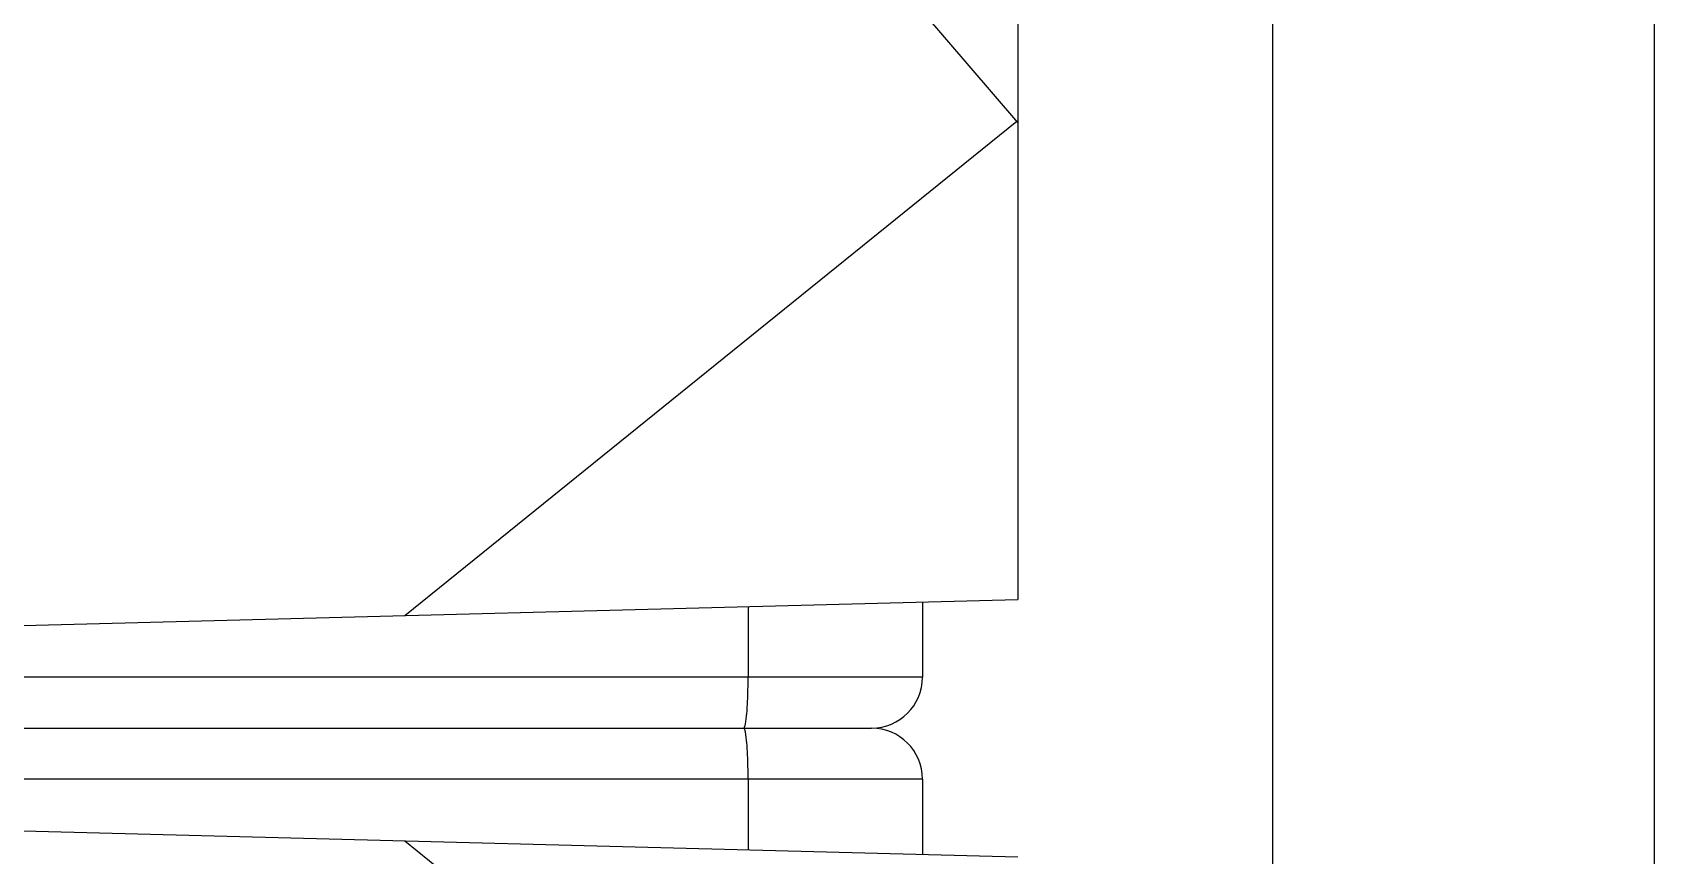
# Model space of a CAD drawing. Header units: inches. Extents: x 21247 to 41470, y -17428 to -10279.
# Drawn here: x 38652.16 to 38677.65, y -13788.72 to -13775.78 of the extents above; entities that cross this region are included whole.
import ezdxf

# ---------------------------------------------------------------- set-up
doc = ezdxf.new("R2010")
doc.units = ezdxf.units.IN
doc.header["$LTSCALE"] = 1.21
doc.header["$MEASUREMENT"] = 0
doc.layers.get('0').update_dxf_attribs({"linetype": 'CONTINUOUS'})

# ---------------------------------------------------------------- blocks, each defined once
blk = doc.blocks.new('*U968')
at = {"color": 4, "linetype": 'Continuous'}
for p, q in [((-13.6, 168.75), (12.1, 168.75)), ((12.9, 167.95), (-5.6, 167.95)), ((10.161, 167.95), (10.161, 166.837)), ((12.9, 167.95), (12.9, 166.766)), ((-5.6, 167.25), (14.4, 166.726)), ((4.768, 166.979), (14.38, 159.207)), ((14.4, -143.001), (14.4, -166.726)), ((14.4, -159.23), (12.9, -157.486)), ((4.768, -166.979), (14.38, -159.207)), ((-5.6, -167.25), (14.4, -166.726)), ((10.161, -166.837), (10.161, -167.95)), ((12.9, -166.766), (12.9, -167.95)), ((12.9, -167.95), (-5.6, -167.95)), ((-13.6, -168.75), (12.1, -168.75))]:
    blk.add_line(p, q, dxfattribs=at)
for centre, start, end in [((12.1, 167.95), 0, 90), ((12.1, -167.95), 270, 0)]:
    blk.add_arc(centre, 0.8, start, end, dxfattribs=at)
for points, knots in [([(10.161, 167.95), (10.161, 168.052), (10.158, 168.242), (10.146, 168.485), (10.128, 168.652), (10.111, 168.723), (10.099, 168.75), (10.092, 168.75)], [0, 0, 0, 0, 0.378048, 0.700034, 0.915989, 0.974527, 1, 1, 1, 1]), ([(10.092, -168.75), (10.099, -168.75), (10.111, -168.723), (10.128, -168.652), (10.146, -168.485), (10.158, -168.242), (10.161, -168.052), (10.161, -167.95)], [0, 0, 0, 0, 0.025473, 0.084011, 0.299966, 0.621952, 1, 1, 1, 1])]:
    blk.add_open_spline(points, degree=3, knots=knots, dxfattribs=at)
blk = doc.blocks.new('JT')
at = {"color": 7, "linetype": 'Continuous'}
for p, q in [((37142.916, -5883.466), (37142.916, -5967.966)), ((37148.916, -5936.095), (37148.916, -5883.466))]:
    blk.add_line(p, q, dxfattribs=at)

msp = doc.modelspace()

# ---------------------------------------------------------------- block references
at = {"color": 0, "linetype": 'ByBlock', "lineweight": -2, "transparency": 16777216}
for p in [(38653.245, -13617.963), (38653.245, -13955.463)]:
    msp.add_blockref('*U968', p, dxfattribs=at)
at = {"color": 3}
msp.add_blockref('JT', (1528.73, -7878.247), dxfattribs=at)

doc.saveas('drawing.dxf')
